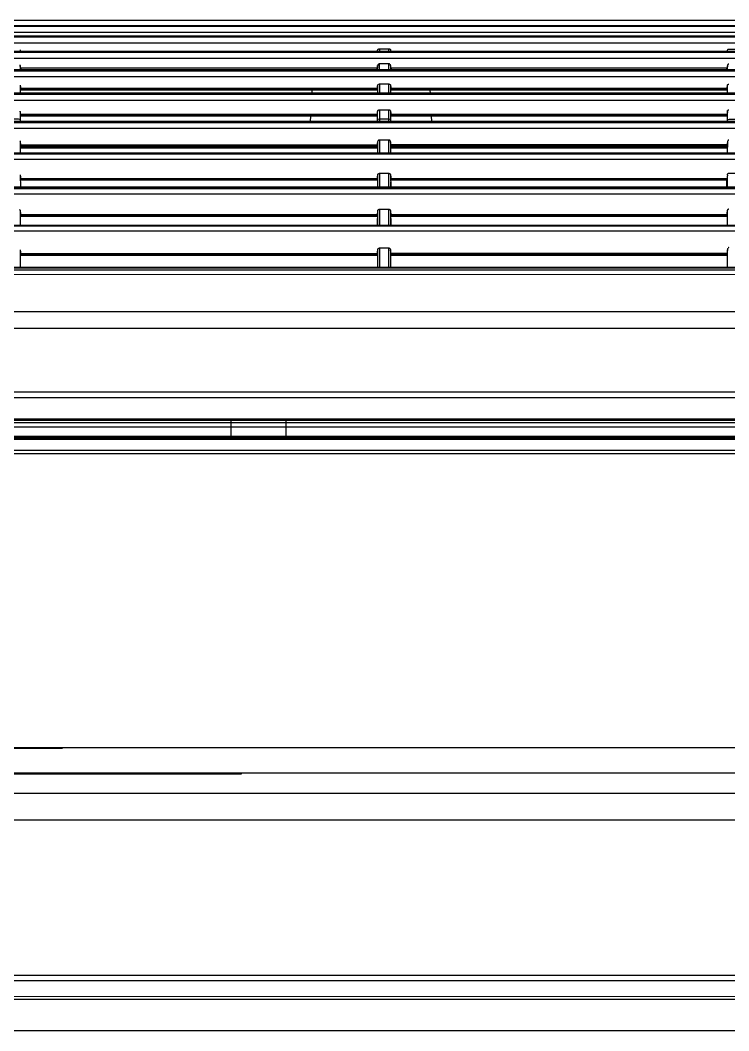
# Model space of a CAD drawing. Header units: millimetres. Extents: x 1291 to 5660, y 748 to 2981.
# Drawn here: x 1693.9 to 1901.2, y 1745.2 to 2040.8 of the extents above; entities that cross this region are included whole.
import ezdxf

# ---------------------------------------------------------------- set-up
doc = ezdxf.new("R2010")
doc.units = ezdxf.units.MM

msp = doc.modelspace()

# ---------------------------------------------------------------- linework, layer by layer
for p, q in [((1798.47, 2021.62), (1798.41, 2019.41)), ((1693.95, 2014.07), (1693.95, 2011.17)), ((1798.97, 2014.59), (1798.97, 2011.18)), ((1801.76, 2011.18), (1801.76, 2014.59)), ((1802.26, 2014.07), (1802.26, 2011.17)), ((1900.77, 2005.2), (1900.7, 2001.93)), ((1693.94, 1995.41), (1694.01, 1991.92)), ((1802.26, 1995.42), (1802.33, 1991.92)), ((2313.31, 1991.8), (1596.76, 1991.8)), ((1798.41, 1980.85), (1798.48, 1984.87)), ((1802.26, 1984.87), (1802.33, 1980.85)), ((2313.3, 1979.05), (1596.77, 1979.05)), ((2326.24, 1955.44), (1583.83, 1955.44))]:
    msp.add_line(p, q)
for points in [[(2313.62, 2039.16), (1596.03, 2039.15), (1595.6, 2039.15), (1595.39, 2039.14), (1595.18, 2039.13), (1594.97, 2039.12), (1593.9, 2039.05), (1593.06, 2038.97), (1592.64, 2038.92), (1592.21, 2038.86), (1591.79, 2038.8), (1591.37, 2038.74), (1590.54, 2038.58), (1589.71, 2038.4), (1585.4, 2037.43), (1581.1, 2036.45), (1580.82, 2036.4), (1580.4, 2036.32), (1580.26, 2036.3), (1580.12, 2036.28), (1579.98, 2036.26), (1579.41, 2036.22), (1578.85, 2036.2)], [(1590.03, 2038.47), (1589.76, 2039.52), (1589.64, 2039.97), (1590.49, 2040.16), (1591.35, 2040.32), (1592.2, 2040.45), (1593.06, 2040.57), (1593.92, 2040.65), (1594.78, 2040.71), (1595.65, 2040.75), (1596.52, 2040.76), (2313.55, 2040.76)], [(2322.44, 2035.9), (2319.9, 2036.48), (2319.13, 2036.64), (2318.35, 2036.78), (2317.57, 2036.91), (2316.78, 2037), (2316, 2037.08), (2315.21, 2037.14), (2314.42, 2037.17), (2313.62, 2037.18), (1596.44, 2037.18), (1595.65, 2037.17), (1594.86, 2037.14), (1594.07, 2037.08), (1593.29, 2037), (1592.5, 2036.91), (1591.72, 2036.78), (1590.94, 2036.64), (1590.16, 2036.48), (1587.63, 2035.9)], [(1590.16, 2036.48), (1589.96, 2037.35), (1589.8, 2038.01), (1589.72, 2038.3), (1590.55, 2038.48), (1591.38, 2038.64), (1592.22, 2038.77), (1593.06, 2038.88), (1593.9, 2038.96), (1594.75, 2039.02), (1595.59, 2039.06), (1596.44, 2039.07), (2313.62, 2039.07), (2314.48, 2039.06), (2315.32, 2039.02), (2316.17, 2038.96), (2317.01, 2038.88), (2317.85, 2038.77), (2318.69, 2038.64), (2319.52, 2038.48), (2320.35, 2038.3), (2320.27, 2038.01), (2320.11, 2037.35), (2319.9, 2036.48)], [(2321.61, 2033.15), (2320.54, 2033.36), (2319.47, 2033.56), (2318.15, 2033.79), (2316.83, 2033.95), (2315.5, 2034.04), (2314.16, 2034.07), (1595.91, 2034.07), (1595.92, 2035.99), (1595.93, 2035.99)], [(1595.91, 2035.93), (2314.16, 2035.93), (2314.15, 2035.94), (2314.15, 2035.96)], [(2319.87, 2035.47), (2319.88, 2035.48), (2319.88, 2035.5), (2319.89, 2035.52), (2324.51, 2034.64), (2329.13, 2033.75), (2329.13, 2033.76), (2319.89, 2035.53), (2319.89, 2035.52), (2319.53, 2035.59), (2319.17, 2035.65), (2318.81, 2035.7), (2318.46, 2035.76), (2317.74, 2035.85), (2317.02, 2035.93), (2316.3, 2035.98), (2315.58, 2036.03), (2315.21, 2036.04), (2314.85, 2036.05), (2314.49, 2036.06), (1595.95, 2036.06), (1595.93, 2036.03), (1595.93, 2036)], [(1590.87, 2029.2), (1590.66, 2030.34), (1590.53, 2030.99), (1591.79, 2031.18), (1593.05, 2031.32), (1594.31, 2031.4), (1595.58, 2031.43), (2314.49, 2031.43), (2315.76, 2031.4), (2317.02, 2031.32), (2318.28, 2031.18), (2319.54, 2030.99), (2319.41, 2030.34), (2319.2, 2029.2)], [(2314.49, 2031.63), (1595.58, 2031.63)], [(1693.91, 2032.1), (1693.93, 2032.06), (1693.93, 2032.03), (1693.94, 2032.01)], [(1693.94, 2031.99), (1693.95, 2031.96), (1693.97, 2031.63)], [(1693.95, 2031.96), (1693.95, 2031.66)], [(1798.44, 2031.63), (1798.47, 2031.96), (1798.48, 2032.01), (1798.49, 2032.06), (1798.5, 2032.1), (1798.51, 2032.12)], [(1798.47, 2031.66), (1798.47, 2031.96)], [(1798.52, 2032.14), (1798.54, 2032.18), (1798.57, 2032.23), (1798.6, 2032.26), (1798.63, 2032.29), (1798.67, 2032.33), (1798.71, 2032.35), (1798.73, 2032.36), (1798.75, 2032.38), (1798.79, 2032.4), (1798.83, 2032.41), (1798.88, 2032.42), (1798.93, 2032.43), (1801.8, 2032.43), (1801.85, 2032.42), (1801.87, 2032.42), (1801.9, 2032.41), (1801.94, 2032.4), (1801.98, 2032.38), (1802.02, 2032.35), (1802.04, 2032.34)], [(1798.97, 2032.43), (1798.97, 2031.66)], [(1801.76, 2031.66), (1801.76, 2032.43)], [(1802.06, 2032.33), (1802.13, 2032.26), (1802.18, 2032.21), (1802.19, 2032.18), (1802.2, 2032.17), (1802.21, 2032.14), (1802.23, 2032.1), (1802.24, 2032.06)], [(1802.25, 2032.03), (1802.25, 2032.01)], [(1802.26, 2031.99), (1802.26, 2031.96), (1802.29, 2031.63)], [(1802.26, 2031.96), (1802.26, 2031.66)], [(1900.73, 2031.63), (1900.75, 2031.88), (1900.76, 2031.92), (1900.77, 2031.97), (1900.78, 2031.99), (1900.78, 2032.01), (1900.79, 2032.03)], [(1900.75, 2031.65), (1900.75, 2031.88)], [(1900.8, 2032.06), (1900.82, 2032.1), (1900.85, 2032.14), (1900.86, 2032.16), (1900.88, 2032.17)], [(1900.91, 2032.21), (1900.99, 2032.27)], [(1901.01, 2032.28), (1901.03, 2032.29), (1901.05, 2032.3), (1901.07, 2032.31), (1901.11, 2032.32), (1901.16, 2032.34), (1901.18, 2032.34), (1901.21, 2032.34), (1915.15, 2032.34), (1915.2, 2032.34), (1915.22, 2032.33), (1915.24, 2032.32), (1915.27, 2032.32), (1915.29, 2032.31), (1915.33, 2032.29), (1915.37, 2032.27), (1915.39, 2032.25)], [(2321.8, 2028.74), (2320.5, 2028.97), (2319.2, 2029.2), (2318.03, 2029.38), (2316.85, 2029.5), (2315.67, 2029.58), (2314.49, 2029.61), (1595.58, 2029.61), (1594.4, 2029.58), (1593.22, 2029.5), (1592.04, 2029.38), (1590.87, 2029.2), (1589.57, 2028.97), (1588.26, 2028.74)], [(1798.66, 2027.88), (1798.63, 2027.85), (1798.59, 2027.81), (1798.58, 2027.79), (1798.51, 2027.67), (1798.5, 2027.63), (1798.49, 2027.6), (1798.48, 2027.56), (1798.47, 2027.51), (1798.41, 2026.74), (1694.01, 2026.74), (1693.95, 2027.51), (1693.94, 2027.56), (1693.93, 2027.6), (1693.92, 2027.65), (1693.9, 2027.69)], [(1693.95, 2027.51), (1693.95, 2026.28)], [(1798.47, 2026.28), (1798.47, 2027.51)], [(1798.57, 2027.77), (1798.54, 2027.73), (1798.52, 2027.69)], [(1798.9, 2027.98), (1798.88, 2027.98), (1798.83, 2027.97), (1798.79, 2027.95), (1798.76, 2027.94), (1798.74, 2027.93), (1798.72, 2027.92)], [(1802.08, 2027.86), (1802.07, 2027.88), (1802.05, 2027.89), (1802.03, 2027.91), (1801.99, 2027.93), (1801.94, 2027.95), (1801.92, 2027.96), (1801.88, 2027.98), (1801.85, 2027.98), (1801.81, 2027.99), (1801.76, 2027.99), (1798.93, 2027.99)], [(1798.97, 2026.27), (1798.97, 2027.99), (1798.95, 2027.99)], [(1801.76, 2026.27), (1801.76, 2027.99)], [(1802.2, 2027.71), (1802.19, 2027.73), (1802.18, 2027.75), (1802.16, 2027.77), (1802.13, 2027.81), (1802.1, 2027.85)], [(1900.79, 2027.59), (1900.77, 2027.54), (1900.76, 2027.5), (1900.75, 2027.45), (1900.7, 2026.74), (1802.32, 2026.74), (1802.29, 2027.12), (1802.26, 2027.51), (1802.25, 2027.56), (1802.24, 2027.6), (1802.23, 2027.65), (1802.21, 2027.69)], [(1802.26, 2027.51), (1802.26, 2026.28)], [(1900.76, 2026.28), (1900.76, 2026.94), (1900.75, 2027.2), (1900.75, 2027.45)], [(1901.16, 2027.92), (1901.11, 2027.91), (1901.07, 2027.9), (1901.03, 2027.87), (1901.01, 2027.86), (1900.99, 2027.85), (1900.95, 2027.82), (1900.91, 2027.79), (1900.89, 2027.77), (1900.86, 2027.74), (1900.85, 2027.72), (1900.83, 2027.68), (1900.79, 2027.61)], [(2314.26, 2026.16), (2314.27, 2026.18), (2314.27, 2026.22), (1595.45, 2026.22), (1595.11, 2026.21), (1594.77, 2026.2), (1594.42, 2026.19), (1593.73, 2026.15), (1593.05, 2026.1), (1592.37, 2026.03), (1591.68, 2025.94), (1591.34, 2025.89), (1591, 2025.84), (1590.66, 2025.78), (1590.32, 2025.73)], [(1595.82, 2025.99), (2314.25, 2025.99)], [(1694.1, 2026.74), (1694.1, 2026.45), (1694.1, 2026.25)], [(1694.1, 2026.37), (1798.32, 2026.37)], [(1798.32, 2026.25), (1798.32, 2026.41), (1798.32, 2026.45), (1798.32, 2026.74)], [(1802.42, 2026.74), (1802.41, 2026.45), (1802.41, 2026.25)], [(1802.41, 2026.37), (1900.61, 2026.37)], [(1900.61, 2026.25), (1900.61, 2026.45), (1900.6, 2026.74)], [(2323.36, 2022.9), (2321.38, 2023.3), (2319.39, 2023.69), (2318.12, 2023.91), (2316.83, 2024.06), (2315.55, 2024.16), (2314.25, 2024.19), (1595.82, 2024.19), (1594.53, 2024.16), (1593.23, 2024.06), (1591.95, 2023.91), (1590.68, 2023.69), (1588.69, 2023.3), (1586.71, 2022.9)], [(1693.92, 2021.74), (1693.93, 2021.72), (1693.94, 2021.66), (1693.95, 2021.62), (1693.98, 2021.24), (1694.01, 2020.85), (1798.41, 2020.85), (1798.44, 2021.24), (1798.47, 2021.62), (1798.48, 2021.67), (1798.5, 2021.76), (1798.52, 2021.81), (1798.54, 2021.85), (1798.57, 2021.89), (1798.59, 2021.93), (1798.62, 2021.97), (1798.64, 2021.98), (1798.66, 2022)], [(1693.95, 2021.62), (1693.95, 2019.42)], [(1798.7, 2022.03), (1798.74, 2022.06), (1798.78, 2022.08), (1798.83, 2022.1), (1798.87, 2022.11), (1798.9, 2022.12)], [(1798.92, 2022.12), (1798.95, 2022.12), (1801.76, 2022.12), (1801.81, 2022.12), (1801.86, 2022.11), (1801.88, 2022.1), (1801.93, 2022.09), (1801.94, 2022.08), (1801.95, 2022.08), (1801.99, 2022.06), (1802.03, 2022.03), (1802.05, 2022.02), (1802.07, 2022)], [(1798.97, 2022.12), (1798.97, 2019.41)], [(1801.76, 2019.41), (1801.76, 2022.12)], [(1802.09, 2021.99), (1802.11, 2021.97), (1802.12, 2021.95), (1802.14, 2021.93), (1802.15, 2021.91), (1802.17, 2021.89), (1802.19, 2021.85), (1802.22, 2021.79), (1802.23, 2021.76), (1802.24, 2021.74)], [(1802.24, 2021.72), (1802.26, 2021.67), (1802.26, 2021.62), (1802.29, 2021.24), (1802.32, 2020.85), (1900.7, 2020.85), (1900.72, 2021.22), (1900.76, 2021.59), (1900.76, 2021.64), (1900.77, 2021.69), (1900.79, 2021.73), (1900.82, 2021.82), (1900.85, 2021.86), (1900.88, 2021.9), (1900.91, 2021.94), (1900.95, 2021.97), (1900.96, 2021.99), (1900.99, 2022), (1901.03, 2022.03), (1901.07, 2022.05), (1901.11, 2022.07), (1901.16, 2022.08)], [(1802.26, 2021.62), (1802.26, 2019.42)], [(1900.76, 2019.42), (1900.76, 2021.59)], [(2313.86, 2019.41), (1596.21, 2019.41), (1596.21, 2019.36), (1595.82, 2019.36), (1595.42, 2019.35), (1595.22, 2019.35), (1595.03, 2019.34), (1594.83, 2019.33), (1594.63, 2019.32), (1593.84, 2019.27), (1593.06, 2019.2), (1592.27, 2019.1), (1591.49, 2018.99), (1591.1, 2018.92), (1590.71, 2018.86), (1590.33, 2018.78), (1589.94, 2018.7), (1589.94, 2018.73), (1589.94, 2018.75)], [(1596.21, 2019.36), (1596.22, 2019.23), (1596.23, 2019.1), (2313.84, 2019.1), (2313.85, 2019.23), (2313.86, 2019.36)], [(1798.32, 2020.85), (1798.32, 2020.54), (1798.32, 2020.31), (1694.1, 2020.31), (1694.1, 2020.48), (1798.32, 2020.48)], [(1694.1, 2020.85), (1694.1, 2020.56)], [(1779.24, 2020.31), (1779.2, 2019.41)], [(1798.47, 2020.59), (1798.47, 2020.93)], [(1900.6, 2020.85), (1900.61, 2020.56), (1900.61, 2020.32), (1802.41, 2020.32), (1802.41, 2020.49), (1900.61, 2020.49)], [(1802.42, 2020.85), (1802.41, 2020.56)], [(1813.91, 2019.41), (1813.86, 2020.32)], [(2324.9, 2015.42), (2322.31, 2016.03), (2319.72, 2016.64), (2319, 2016.8), (2318.27, 2016.94), (2317.53, 2017.06), (2316.8, 2017.16), (2316.06, 2017.23), (2315.32, 2017.29), (2314.58, 2017.32), (2313.84, 2017.33), (1596.23, 2017.33), (1595.49, 2017.32), (1594.75, 2017.29), (1594, 2017.23), (1593.27, 2017.16), (1592.53, 2017.06), (1591.8, 2016.94), (1591.07, 2016.8), (1590.34, 2016.64), (1587.76, 2016.03), (1585.17, 2015.42)], [(1694.01, 2013.31), (1693.98, 2013.69), (1693.95, 2014.06), (1693.94, 2014.12), (1693.93, 2014.16), (1693.93, 2014.19), (1693.92, 2014.21)], [(1694.01, 2013.31), (1798.41, 2013.31)], [(1694.09, 2012.77), (1798.32, 2012.77), (1798.32, 2013.01), (1798.32, 2013.31)], [(1694.1, 2013.31), (1694.1, 2013.01), (1694.1, 2012.77)], [(1694.1, 2012.94), (1798.32, 2012.94)], [(1778.85, 2012.77), (1778.76, 2011.17)], [(1798.41, 2013.31), (1798.44, 2013.69), (1798.47, 2014.07)], [(1798.47, 2011.17), (1798.47, 2014.07), (1798.48, 2014.12), (1798.48, 2014.17), (1798.5, 2014.21), (1798.52, 2014.26), (1798.53, 2014.28), (1798.54, 2014.31), (1798.55, 2014.33), (1798.56, 2014.35), (1798.59, 2014.39), (1798.62, 2014.43), (1798.65, 2014.46), (1798.68, 2014.48), (1798.69, 2014.49), (1798.73, 2014.52), (1798.8, 2014.56), (1798.82, 2014.56), (1798.85, 2014.57), (1798.87, 2014.58), (1798.92, 2014.59), (1798.97, 2014.59), (1801.76, 2014.59), (1801.81, 2014.59), (1801.86, 2014.58), (1801.89, 2014.57), (1801.91, 2014.56), (1801.93, 2014.56), (1801.95, 2014.55), (1802, 2014.52), (1802.04, 2014.49)], [(1802.06, 2014.48), (1802.08, 2014.46), (1802.09, 2014.45), (1802.11, 2014.43)], [(1802.14, 2014.39), (1802.16, 2014.37), (1802.17, 2014.35), (1802.19, 2014.31), (1802.22, 2014.26), (1802.23, 2014.24), (1802.23, 2014.21), (1802.24, 2014.19), (1802.24, 2014.17), (1802.26, 2014.12), (1802.26, 2014.07), (1802.29, 2013.69), (1802.33, 2013.31)], [(1802.32, 2013.31), (1900.7, 2013.31)], [(1802.41, 2013.31), (1802.41, 2013.01), (1802.41, 2012.77), (1900.61, 2012.77)], [(1802.41, 2012.98), (1802.41, 2012.94), (1900.61, 2012.94), (1900.61, 2012.98)], [(1814.35, 2011.17), (1814.26, 2012.77)], [(1900.61, 2012.77), (1900.61, 2013.01), (1900.61, 2013.31)], [(1900.76, 2014.07), (1900.7, 2013.31)], [(1900.76, 2011.17), (1900.76, 2014.07), (1900.77, 2014.12), (1900.77, 2014.17), (1900.79, 2014.21), (1900.81, 2014.26), (1900.81, 2014.28)], [(1900.82, 2014.31), (1900.84, 2014.33), (1900.85, 2014.35), (1900.88, 2014.39)], [(1900.91, 2014.43), (1900.93, 2014.45), (1900.94, 2014.46), (1900.96, 2014.48), (1900.98, 2014.49), (1901.02, 2014.52), (1901.09, 2014.56), (1901.11, 2014.56), (1901.16, 2014.58), (1901.21, 2014.59)], [(2313.5, 2011.17), (1596.57, 2011.17)], [(2325.96, 2006.6), (2322.98, 2007.43), (2320, 2008.24), (2319.2, 2008.45), (2318.4, 2008.63), (2317.59, 2008.78), (2316.78, 2008.9), (2315.96, 2009), (2315.14, 2009.07), (2314.31, 2009.11), (2313.49, 2009.13), (1596.58, 2009.13), (1596.58, 2010.94), (1596.57, 2011.1)], [(1596.58, 2010.84), (2313.49, 2010.84)], [(1690.16, 2011.54), (1690.32, 2011.84), (1690.65, 2011.95), (1693.45, 2011.95), (1693.79, 2011.84), (1693.95, 2011.54)], [(1798.47, 2011.54), (1798.63, 2011.84), (1798.97, 2011.95), (1801.76, 2011.95), (1802.1, 2011.84), (1802.26, 2011.54)], [(1900.76, 2011.42), (1900.92, 2011.71), (1901.26, 2011.83), (1915.1, 2011.83)], [(1693.83, 2005.49), (1693.84, 2005.47), (1693.85, 2005.45), (1693.88, 2005.4), (1693.9, 2005.36), (1693.91, 2005.33), (1693.92, 2005.31), (1693.92, 2005.29), (1693.93, 2005.26), (1693.94, 2005.21), (1693.95, 2005.16), (1694.01, 2004.31), (1798.41, 2004.31), (1798.44, 2004.74), (1798.48, 2005.17), (1798.48, 2005.22), (1798.49, 2005.26), (1798.51, 2005.31)], [(1693.94, 2005.17), (1693.94, 2001.93)], [(1694.02, 2004.01), (1694.01, 2004)], [(1694.1, 2004.31), (1694.09, 2004.02)], [(1694.09, 2003.85), (1694.09, 2004.02), (1798.35, 2004.02)], [(1694.09, 2003.85), (1798.33, 2003.85)], [(1798.32, 2004.31), (1798.33, 2004.02), (1798.33, 2003.85)], [(1798.37, 2004.02), (1798.38, 2004.01)], [(1798.39, 2004.01), (1798.41, 2004)], [(1798.48, 2001.93), (1798.48, 2005.17)], [(1798.78, 2005.66), (1798.74, 2005.64), (1798.7, 2005.61), (1798.68, 2005.59), (1798.62, 2005.54), (1798.59, 2005.5), (1798.57, 2005.45), (1798.53, 2005.39), (1798.52, 2005.36)], [(1798.95, 2005.71), (1798.93, 2005.71), (1798.88, 2005.7), (1798.85, 2005.69), (1798.83, 2005.68), (1798.82, 2005.68), (1798.8, 2005.67)], [(1801.91, 2005.68), (1801.86, 2005.7), (1801.81, 2005.71), (1801.76, 2005.71), (1798.98, 2005.71), (1798.98, 2001.93)], [(1801.76, 2001.93), (1801.76, 2005.71)], [(1900.81, 2005.4), (1900.8, 2005.35), (1900.78, 2005.3), (1900.78, 2005.25), (1900.77, 2005.2), (1900.73, 2004.76), (1900.7, 2004.31), (1802.33, 2004.31), (1802.29, 2004.74), (1802.26, 2005.17), (1802.25, 2005.22), (1802.24, 2005.26), (1802.24, 2005.29), (1802.23, 2005.32), (1802.22, 2005.34), (1802.21, 2005.36), (1802.19, 2005.41), (1802.17, 2005.45), (1802.16, 2005.47), (1802.13, 2005.52), (1802.11, 2005.54), (1802.08, 2005.57), (1802.04, 2005.61), (1802.02, 2005.62), (1802, 2005.64), (1801.95, 2005.66), (1801.93, 2005.67)], [(1802.26, 2005.17), (1802.26, 2001.93)], [(1802.34, 2004.01), (1802.32, 2004)], [(1802.41, 2004.31), (1802.41, 2004.02)], [(1802.41, 2003.85), (1802.41, 2004.02), (1900.64, 2004.02)], [(1802.41, 2003.85), (1900.61, 2003.85)], [(1900.61, 2004.31), (1900.61, 2004.02), (1900.61, 2003.85)], [(1900.68, 2004.01), (1900.7, 2004)], [(1900.77, 2003.83), (1900.77, 2004.29)], [(1900.92, 2005.57), (1900.88, 2005.53), (1900.86, 2005.48), (1900.85, 2005.46)], [(1901.07, 2005.69), (1901.03, 2005.67), (1900.99, 2005.64), (1900.97, 2005.62), (1900.95, 2005.61), (1900.93, 2005.59)], [(1901.19, 2005.73), (1901.17, 2005.73), (1901.14, 2005.72), (1901.12, 2005.72), (1901.11, 2005.71), (1901.1, 2005.71)], [(2313.33, 2001.84), (1596.73, 2001.84), (1596.74, 2001.79)], [(2313.33, 2001.93), (1596.74, 2001.93)], [(1596.74, 2001.65), (2313.33, 2001.65)], [(1798.41, 2003.31), (1694.01, 2003.31)], [(1900.7, 2003.31), (1802.32, 2003.31)], [(2313.33, 2000.05), (1596.74, 2000.05)], [(1693.92, 1995.54), (1693.93, 1995.52), (1693.94, 1995.47), (1693.94, 1995.41), (1693.98, 1994.97), (1694.01, 1994.52), (1798.41, 1994.52), (1798.44, 1994.97), (1798.48, 1995.42), (1798.48, 1995.47), (1798.5, 1995.52), (1798.51, 1995.57), (1798.52, 1995.62), (1798.53, 1995.65), (1798.54, 1995.67), (1798.55, 1995.69), (1798.57, 1995.72), (1798.59, 1995.76), (1798.62, 1995.8), (1798.64, 1995.83), (1798.65, 1995.85), (1798.67, 1995.86), (1798.69, 1995.88), (1798.73, 1995.91), (1798.78, 1995.94), (1798.83, 1995.97), (1798.87, 1995.98), (1798.9, 1995.99), (1798.95, 1996), (1801.76, 1996)], [(1798.48, 1991.91), (1798.48, 1995.42)], [(1798.98, 1996), (1798.98, 1993.02), (1798.98, 1992), (1798.98, 1991.91)], [(1801.75, 1991.91), (1801.75, 1996)], [(1801.76, 1996), (1801.81, 1996), (1801.86, 1995.99)], [(1801.87, 1995.98), (1801.89, 1995.98)], [(1801.9, 1995.97), (1801.91, 1995.97)], [(1801.93, 1995.96), (1801.96, 1995.95), (1801.98, 1995.93), (1802, 1995.91), (1802.02, 1995.9), (1802.04, 1995.88), (1802.08, 1995.85), (1802.11, 1995.8), (1802.13, 1995.79), (1802.14, 1995.76), (1802.16, 1995.74), (1802.17, 1995.72), (1802.19, 1995.67), (1802.21, 1995.62), (1802.22, 1995.6), (1802.23, 1995.57)], [(1802.24, 1995.52), (1802.25, 1995.47)], [(1802.26, 1995.42), (1802.29, 1994.97), (1802.33, 1994.52), (1900.7, 1994.52)], [(1900.77, 1995.49), (1900.74, 1995), (1900.7, 1994.52), (1900.7, 1991.92)], [(1900.77, 1995.48), (1900.78, 1995.54), (1900.79, 1995.59), (1900.8, 1995.64), (1900.82, 1995.69), (1900.82, 1995.71), (1900.85, 1995.76), (1900.86, 1995.79), (1900.88, 1995.83), (1900.91, 1995.87), (1900.93, 1995.9), (1900.97, 1995.93), (1900.99, 1995.95), (1901.03, 1995.98), (1901.07, 1996.01), (1901.12, 1996.03), (1901.17, 1996.05), (1901.19, 1996.06), (1901.22, 1996.07), (1915.14, 1996.07), (1915.19, 1996.05)], [(1589.92, 1988.91), (1589.65, 1989.71), (1589.43, 1990.35), (1590.33, 1990.63), (1591.23, 1990.86), (1592.13, 1991.06), (1593.05, 1991.23), (1593.97, 1991.36), (1594.89, 1991.45), (1595.83, 1991.5), (1596.76, 1991.52), (2313.3, 1991.52), (2313.31, 1991.66), (2313.31, 1991.91), (1596.76, 1991.91), (1596.76, 1990.01), (2313.3, 1990.01)], [(1693.94, 1994.44), (1693.94, 1993.95)], [(1694.09, 1994.24), (1798.33, 1994.24)], [(1694.09, 1994.07), (1798.33, 1994.07)], [(1798.33, 1994.06), (1798.33, 1994.24), (1798.32, 1994.52)], [(1802.26, 1993.46), (1802.25, 1991.91)], [(1802.41, 1994.52), (1802.4, 1994.24), (1802.4, 1994.06)], [(1802.4, 1994.24), (1900.61, 1994.24), (1900.61, 1994.52)], [(1802.41, 1994.07), (1900.62, 1994.07)], [(1900.64, 1991.91), (1900.64, 1993.82)], [(1693.71, 1985.38), (1693.73, 1985.36), (1693.77, 1985.32), (1693.8, 1985.28), (1693.83, 1985.23), (1693.85, 1985.21), (1693.86, 1985.18), (1693.88, 1985.13), (1693.9, 1985.08), (1693.91, 1985.03), (1693.92, 1984.98), (1693.93, 1984.92), (1693.94, 1984.87), (1693.97, 1984.4), (1694.01, 1983.93), (1798.41, 1983.93), (1798.48, 1984.87), (1798.48, 1984.93), (1798.5, 1984.98), (1798.51, 1985.04), (1798.52, 1985.09)], [(1693.94, 1984.87), (1693.94, 1980.85)], [(1694.09, 1983.93), (1694.08, 1983.66), (1694.08, 1983.48)], [(1694.08, 1983.66), (1798.33, 1983.66)], [(1694.09, 1983.48), (1798.33, 1983.48)], [(1798.33, 1983.48), (1798.33, 1983.74), (1798.33, 1983.93)], [(1798.53, 1985.11), (1798.54, 1985.13), (1798.55, 1985.16), (1798.57, 1985.19), (1798.59, 1985.23), (1798.62, 1985.28), (1798.64, 1985.3), (1798.65, 1985.32)], [(1798.67, 1985.34), (1798.69, 1985.37), (1798.71, 1985.38), (1798.73, 1985.39), (1798.74, 1985.41), (1798.75, 1985.42), (1798.76, 1985.42), (1798.77, 1985.43), (1798.82, 1985.46), (1798.87, 1985.48)], [(1798.88, 1985.48), (1798.9, 1985.48), (1798.91, 1985.49), (1801.75, 1985.49), (1801.81, 1985.49), (1801.86, 1985.48), (1801.89, 1985.47), (1801.91, 1985.46), (1801.94, 1985.44), (1801.96, 1985.43), (1801.98, 1985.42), (1802.01, 1985.39), (1802.02, 1985.38), (1802.05, 1985.37), (1802.08, 1985.33), (1802.12, 1985.28), (1802.13, 1985.26), (1802.15, 1985.23), (1802.16, 1985.21)], [(1798.95, 1985.49), (1798.98, 1985.49)], [(1798.98, 1985.49), (1798.98, 1980.85)], [(1801.75, 1980.85), (1801.75, 1981.13), (1801.76, 1982.24), (1801.76, 1985.49)], [(1802.17, 1985.19), (1802.19, 1985.13), (1802.21, 1985.09), (1802.23, 1985.04), (1802.24, 1984.98), (1802.25, 1984.93), (1802.25, 1984.87), (1802.33, 1983.93), (1900.7, 1983.93), (1900.74, 1984.45), (1900.78, 1984.98), (1900.78, 1985.03), (1900.79, 1985.09), (1900.81, 1985.13), (1900.83, 1985.21), (1900.84, 1985.24), (1900.86, 1985.29), (1900.88, 1985.34), (1900.92, 1985.38), (1900.93, 1985.4), (1900.95, 1985.43), (1901, 1985.49), (1901.03, 1985.5)], [(1802.41, 1983.93), (1802.4, 1983.66), (1802.4, 1983.48)], [(1802.4, 1983.66), (1900.62, 1983.66)], [(1802.4, 1983.48), (1900.62, 1983.48)], [(1900.62, 1983.48), (1900.62, 1983.93)], [(1900.78, 1980.85), (1900.78, 1984.98)], [(1901.04, 1985.52), (1901.06, 1985.53), (1901.07, 1985.53), (1901.12, 1985.56), (1901.17, 1985.58)], [(2313.3, 1980.52), (1596.77, 1980.52), (1595.83, 1980.5), (1594.9, 1980.44), (1593.97, 1980.34), (1593.05, 1980.21), (1592.13, 1980.04), (1591.23, 1979.83), (1590.33, 1979.58), (1589.43, 1979.29), (1589.65, 1978.66), (1589.92, 1977.89), (1590.76, 1978.16), (1591.59, 1978.39), (1592.44, 1978.59), (1593.3, 1978.76), (1594.16, 1978.88), (1595.02, 1978.97), (1595.89, 1979.03), (1596.77, 1979.05), (1596.77, 1980.85), (2313.3, 1980.85)], [(2320.15, 1977.89), (2319.31, 1978.16), (2318.47, 1978.39), (2317.63, 1978.59), (2316.77, 1978.76), (2315.91, 1978.88), (2315.05, 1978.97), (2314.17, 1979.03), (2313.3, 1979.05), (2313.3, 1980.61), (2313.3, 1980.71), (1596.77, 1980.71)], [(1798.48, 1980.85), (1798.48, 1982.74)], [(1802.26, 1982.74), (1802.25, 1980.85)], [(1798.66, 1974), (1798.68, 1974.01), (1798.68, 1974.02), (1798.72, 1974.06), (1798.77, 1974.09), (1798.79, 1974.11), (1798.82, 1974.12), (1798.84, 1974.13), (1798.87, 1974.14), (1798.88, 1974.15)], [(1798.9, 1974.15), (1798.91, 1974.15), (1798.93, 1974.16), (1798.95, 1974.16), (1801.75, 1974.16), (1801.8, 1974.16), (1801.86, 1974.15), (1801.87, 1974.14), (1801.89, 1974.13), (1801.9, 1974.13)], [(1798.98, 1974.16), (1798.98, 1968.46)], [(1801.75, 1968.46), (1801.75, 1974.16)], [(1801.91, 1974.12), (1801.94, 1974.11), (1801.96, 1974.09), (1801.97, 1974.09), (1801.98, 1974.08)], [(1900.96, 1974.14), (1900.96, 1974.13), (1900.95, 1974.12)], [(1901.17, 1974.28), (1901.14, 1974.28), (1901.12, 1974.26), (1901.09, 1974.25), (1901.07, 1974.24), (1901.02, 1974.2), (1900.98, 1974.16)], [(1693.92, 1973.62), (1693.93, 1973.56), (1693.93, 1973.5), (1693.97, 1973.02), (1694.01, 1972.54), (1798.41, 1972.54), (1798.44, 1973.02), (1798.48, 1973.51), (1798.5, 1973.62), (1798.51, 1973.68), (1798.52, 1973.73), (1798.54, 1973.78), (1798.56, 1973.83), (1798.59, 1973.88), (1798.62, 1973.93), (1798.65, 1973.98)], [(1693.93, 1973.5), (1693.93, 1968.46)], [(1694.01, 1972.08), (1694.05, 1972.09), (1694.07, 1972.09), (1798.33, 1972.09)], [(1694.09, 1972.54), (1694.08, 1972.26), (1694.08, 1972.09)], [(1694.08, 1972.26), (1798.34, 1972.26)], [(1798.34, 1972.3), (1798.33, 1972.34), (1798.33, 1972.54)], [(1798.48, 1968.46), (1798.48, 1973.51)], [(1802.02, 1974.04), (1802.05, 1974.02), (1802.08, 1973.98), (1802.12, 1973.93), (1802.14, 1973.88), (1802.17, 1973.83), (1802.19, 1973.78), (1802.21, 1973.73), (1802.22, 1973.7), (1802.22, 1973.68)], [(1900.7, 1972.54), (1802.32, 1972.54), (1802.29, 1973.02), (1802.25, 1973.51), (1802.24, 1973.57), (1802.23, 1973.62), (1802.23, 1973.65)], [(1802.25, 1973.51), (1802.25, 1968.46)], [(1802.32, 1972.08), (1802.37, 1972.09), (1802.38, 1972.09), (1900.62, 1972.09)], [(1802.4, 1972.54), (1802.4, 1972.26), (1802.4, 1972.09)], [(1802.4, 1972.26), (1900.63, 1972.26)], [(1900.63, 1972.09), (1900.62, 1972.48), (1900.62, 1972.54)], [(1900.63, 1972.32), (1900.62, 1972.38)], [(1900.79, 1973.71), (1900.78, 1973.65), (1900.74, 1973.1), (1900.7, 1972.54)], [(1900.78, 1968.46), (1900.78, 1973.03), (1900.78, 1973.35), (1900.78, 1973.65)], [(1900.93, 1974.1), (1900.92, 1974.08), (1900.89, 1974.03), (1900.86, 1973.98), (1900.84, 1973.92), (1900.82, 1973.87), (1900.81, 1973.82), (1900.79, 1973.76)], [(2320.71, 1967.27), (2320.71, 1967.22), (2320.69, 1967.11), (2320.22, 1967.25), (2319.76, 1967.38), (2319.3, 1967.51), (2318.83, 1967.62), (2317.89, 1967.83), (2316.94, 1967.99), (2316.46, 1968.06), (2315.98, 1968.13), (2315.74, 1968.15), (2315.5, 1968.18), (2315.26, 1968.2), (2315.03, 1968.22), (2314.06, 1968.28), (2313.09, 1968.29), (2313.09, 1968.46), (1596.97, 1968.46)], [(1595.32, 1967.73), (1595.36, 1967.73), (1595.7, 1967.74), (1595.74, 1967.74), (2314.33, 1967.74), (2314.37, 1967.74), (2314.71, 1967.73), (2314.75, 1967.73)], [(2314.39, 1966.31), (2314.37, 1966.31), (2314.34, 1966.31), (2314.31, 1966.31), (2314.27, 1966.32), (2314.24, 1966.32), (1596.42, 1966.36)], [(1578.76, 1960.31), (1572.88, 1960.31), (1572.88, 1960.03), (1572.9, 1959.75), (1572.91, 1959.47), (1572.91, 1959.33), (1572.92, 1959.19), (1572.94, 1958.9), (1572.95, 1958.62), (1572.98, 1958.33), (1573, 1958.04), (1573.05, 1957.46), (1573.1, 1956.88), (1573.17, 1956.29), (1573.24, 1955.69), (1573.32, 1955.09), (1573.41, 1954.48), (1573.49, 1953.87), (1573.59, 1953.25), (1573.69, 1952.63), (1573.8, 1952), (1573.9, 1951.36), (1574.02, 1950.72), (2336.05, 1950.72)], [(2323.28, 1930.29), (1586.78, 1930.29)], [(1587.14, 1923.87), (1587.14, 1932.05), (2322.93, 1932.05)], [(2323.57, 1923.92), (1586.5, 1923.92)], [(1586.82, 1924.2), (2323.25, 1924.2)], [(1755.53, 1923.84), (1755.54, 1918.4), (1572.27, 1918.4)], [(1587.04, 1923.83), (2323.03, 1923.83)], [(1771.59, 1923.02), (1590.07, 1923.02), (1587.19, 1923.02), (1587.19, 1918.86)], [(1590.07, 1921.9), (1771.59, 1921.9)], [(1771.59, 1923.84), (1771.6, 1922.62), (1771.59, 1922.29), (1771.59, 1918.4), (1953.08, 1918.41), (1953.08, 1923.84)], [(2325.09, 1918.88), (2322.97, 1918.87), (2322.97, 1923.03), (2208.01, 1923.03), (2185.01, 1923.03), (2047.06, 1923.03), (2008.1, 1923.02), (1817.35, 1923.02), (1771.59, 1923.02)], [(1771.59, 1921.9), (1817.35, 1921.9), (2008.1, 1921.9)], [(2138.57, 1918.87), (2053.86, 1918.87), (1912.92, 1918.87), (1848.68, 1918.87), (1582.97, 1918.87), (1576.63, 1918.88), (1574.52, 1918.88), (1573.46, 1918.88), (1573.2, 1918.89), (1572.21, 1918.89)], [(2337.91, 1918.24), (1572.26, 1918.23)], [(2337.91, 1918.17), (1572.26, 1918.15)], [(1572.28, 1918.82), (1755.54, 1918.83)], [(1578.82, 1919.11), (1771.59, 1919.11)], [(1771.59, 1918.4), (1755.54, 1918.4)], [(1771.59, 1919.11), (1814.03, 1919.11), (1983.19, 1919.11)], [(1771.59, 1918.83), (1953.08, 1918.83)], [(1572.51, 1745.24), (1572.51, 1777.51), (1572.51, 1782.1), (1572.51, 1869.36), (1572.52, 1875.54), (1572.52, 1915.04), (2337.65, 1915.06)], [(2337.65, 1913.99), (1572.52, 1913.97)], [(1706.21, 1828.08), (1706.21, 1827.82), (1594.56, 1827.82), (1594.2, 1827.81), (1593.84, 1827.8), (1593.49, 1827.77), (1593.14, 1827.73), (1592.96, 1827.7), (1592.78, 1827.68), (1592.6, 1827.64), (1592.43, 1827.61), (1592.09, 1827.53), (1591.75, 1827.44), (1591.41, 1827.35), (1591.09, 1827.24), (1590.93, 1827.17), (1590.77, 1827.11), (1590.69, 1827.07), (1590.61, 1827.04)], [(1594.56, 1828.08), (1790.53, 1828.08), (1875.32, 1828.08), (1980.18, 1828.08)], [(2002.26, 1820.54), (1801.71, 1820.54), (1785.65, 1820.55), (1604.6, 1820.55), (1600.58, 1820.55), (1594.41, 1820.55), (1594.34, 1820.54), (1594.26, 1820.54), (1594.11, 1820.52), (1593.96, 1820.5), (1593.92, 1820.49), (1593.89, 1820.49), (1593.85, 1820.48), (1593.81, 1820.47), (1593.74, 1820.45), (1593.67, 1820.43), (1593.53, 1820.39), (1593.39, 1820.34), (1593.25, 1820.29), (1593.12, 1820.23), (1593.06, 1820.19), (1592.99, 1820.16), (1592.93, 1820.12)], [(1594.16, 1814.76), (1594.18, 1814.75), (1594.2, 1814.75), (1594.28, 1814.73), (1594.37, 1814.72), (1594.42, 1814.71), (1594.46, 1814.7), (1594.56, 1814.69), (1594.66, 1814.69), (1594.75, 1814.69), (2313.8, 1814.69), (2313.9, 1814.69), (2314, 1814.69), (2314.09, 1814.7), (2314.14, 1814.71), (2314.19, 1814.72), (2314.28, 1814.73), (2314.36, 1814.75)], [(1593.75, 1807.61), (1594.05, 1807.13), (1594.75, 1806.93), (2313.8, 1806.93), (2314.51, 1807.13), (2314.81, 1807.61)], [(2313.39, 1761.59), (2313.38, 1761.53), (2313.35, 1761.47), (2313.33, 1761.4), (1595.23, 1761.4), (1595.21, 1761.47), (1595.19, 1761.53), (1595.17, 1761.59), (1595.15, 1761.66), (1595.11, 1761.79), (1595.09, 1761.93), (1595.02, 1762.19), (1594.97, 1762.46), (1594.92, 1762.73), (1594.87, 1763.01), (1594.82, 1763.33), (1594.79, 1763.66), (1594.76, 1763.98), (1594.75, 1764.31)], [(2307.59, 1759.84), (1602.58, 1759.83)], [(1602.58, 1755.3), (2307.59, 1755.32)], [(1602.59, 1754.48), (2307.59, 1754.49)], [(2000.14, 1745.24), (1743.16, 1745.24), (1572.12, 1745.24)]]:
    msp.add_lwpolyline(points)
for points in [[(2313.04, 1966.37), (2313.04, 1967.77, 0.00687), (2313.09, 1968.29), (1596.98, 1968.29), (1596.98, 1968.25)], [(1758.54, 1820.55), (1758.54, 1820.27), (1594.56, 1820.25, 0.437646), (1592.3, 1818.53), (1592.09, 1818.17), (1591.6, 1817.95)]]:
    msp.add_lwpolyline(points, format="xyb")

doc.saveas('drawing.dxf')
